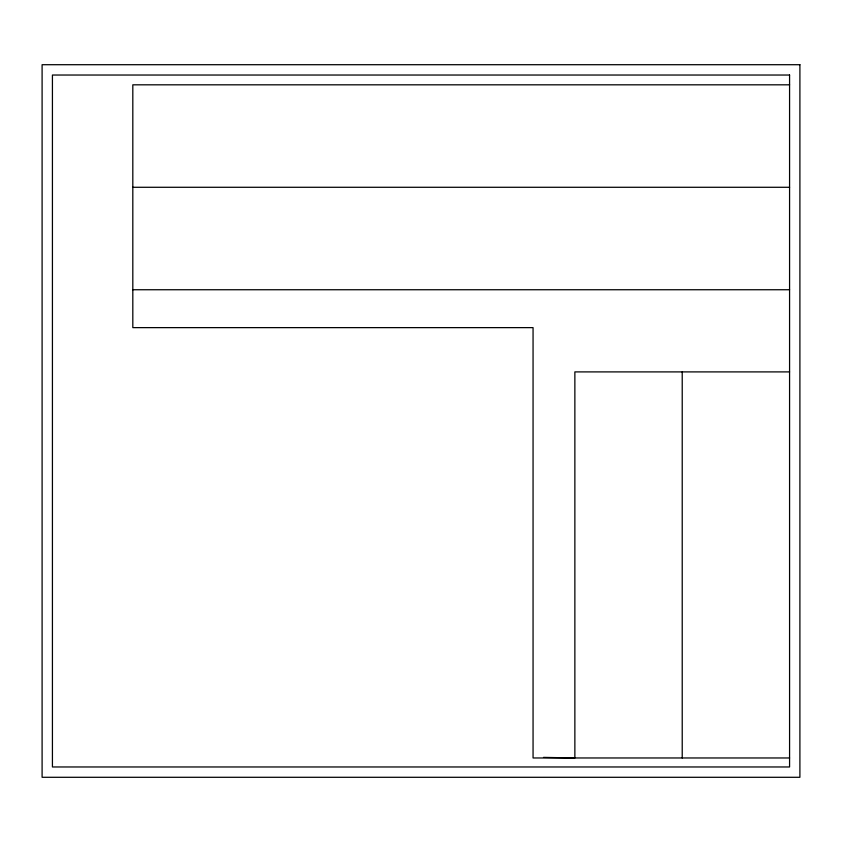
<?xml version="1.0" encoding="UTF-8"?>
<svg xmlns="http://www.w3.org/2000/svg" width="842" height="842" viewBox="0 0 842 842"><rect width="100%" height="100%" fill="white"/><g stroke="black" fill="none" stroke-linecap="round" stroke-linejoin="round"><path stroke-width="1.26" d="M789.575 84.821L132.815 84.821L132.815 327.633L533.06 327.633L533.06 757.968L789.575 757.968M132.815 187.282L789.575 187.282M132.815 289.743L789.575 289.743M789.575 371.901L574.865 371.901L574.865 757.968L543.511 757.379M682.22 371.901L682.22 757.958M799.9 64.708L42.1 64.708L42.1 777.292L799.9 777.292L799.9 64.708M789.575 75.033L52.425 75.033L52.425 766.967L789.575 766.967L789.575 75.033"/></g></svg>
